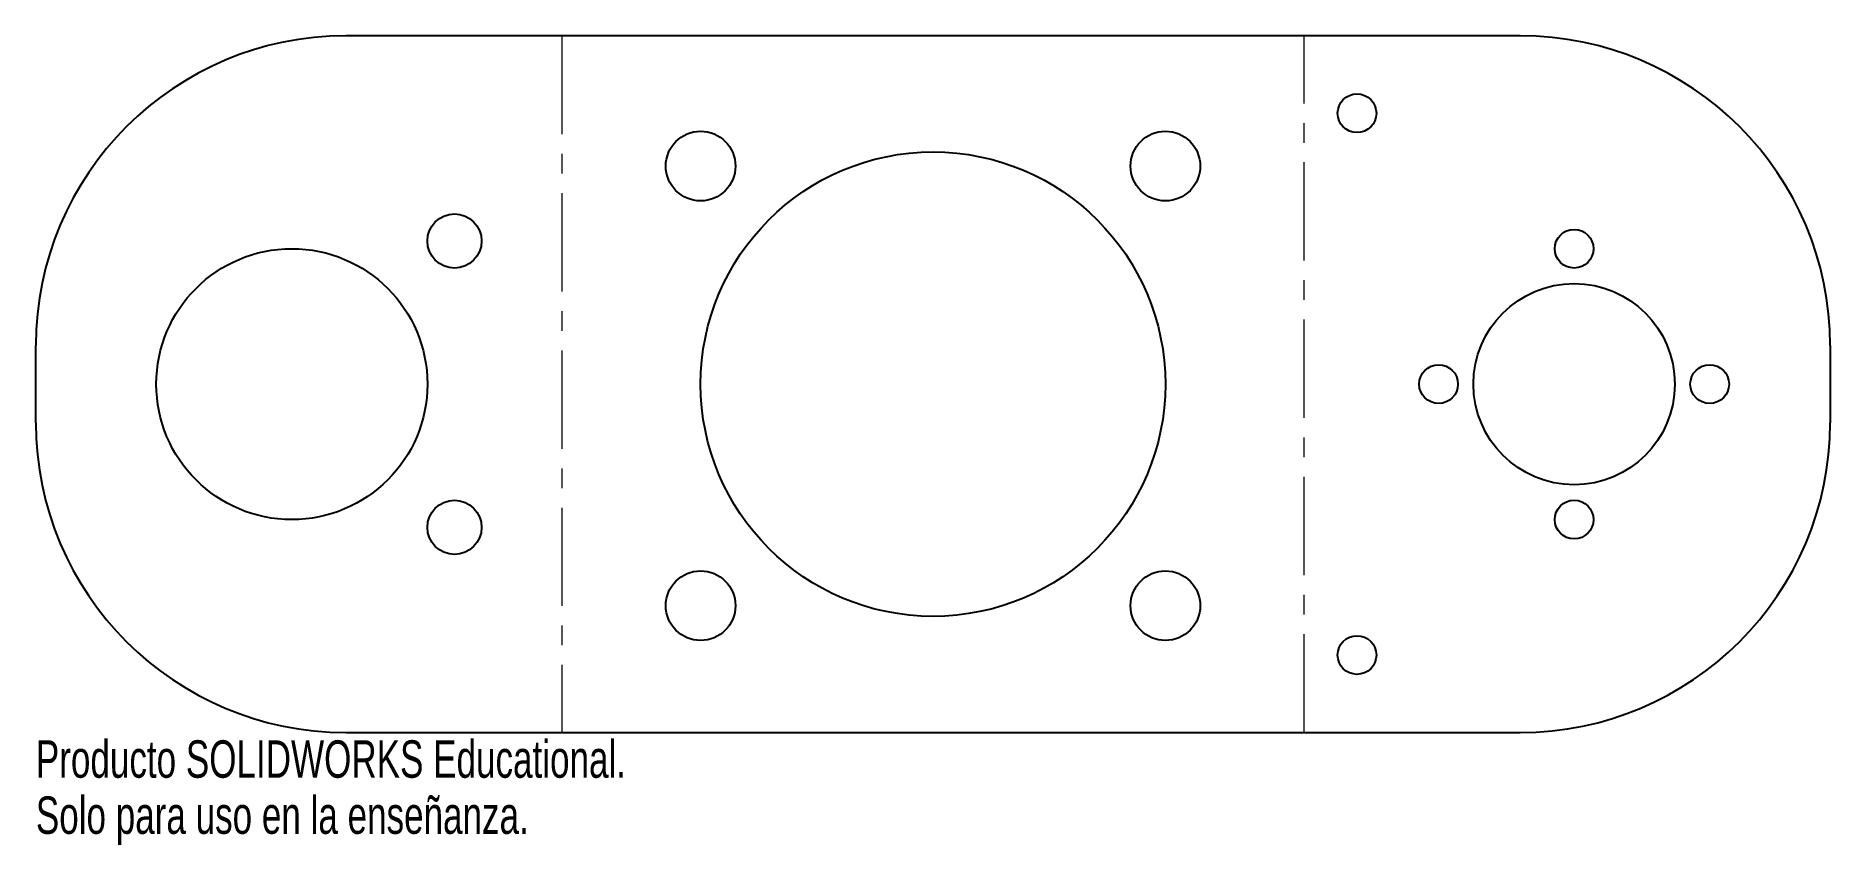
# Model space of a CAD drawing. Header units: millimetres. Extents: x -116 to 116, y -60 to 45.
import ezdxf

# ---------------------------------------------------------------- set-up
doc = ezdxf.new("R2010")
doc.units = ezdxf.units.MM
doc.linetypes.add('CENTERX2', pattern=[20.32, 12.7, -2.54, 2.54, -2.54])
doc.styles.add('SLDTEXTSTYLE0', font='TXT', dxfattribs={"width": 0.7})

msp = doc.modelspace()

# ---------------------------------------------------------------- linework, layer by layer
at = {"color": 7, "linetype": 'Continuous', "lineweight": 25}
for p, q in [((75.83, 45), (-75.83, 45)), ((-115.83, -5), (-115.83, 5)), ((115.83, 5), (115.83, -5)), ((-75.83, -45), (75.83, -45))]:
    msp.add_line(p, q, dxfattribs=at)
at = {"color": 1, "linetype": 'CENTERX2', "lineweight": 18}
for p, q in [((-47.91, 45), (-47.91, -45)), ((47.91, -45), (47.91, 45))]:
    msp.add_line(p, q, dxfattribs=at)
at = {"color": 7, "linetype": 'Continuous', "lineweight": 25}
for centre, radius in [((54.74, 35), 2.5), ((-30, 28.18), 4.5), ((30, 28.18), 4.5), ((0, 0), 30), ((-61.78, 18.5), 3.5), ((82.78, 17.5), 2.5), ((-82.78, 0), 17.5), ((82.78, 0), 13), ((65.28, 0), 2.5), ((100.28, 0), 2.5), ((-61.78, -18.5), 3.5), ((82.78, -17.5), 2.5), ((-30, -28.62), 4.5), ((30, -28.62), 4.5), ((54.74, -35), 2.5)]:
    msp.add_circle(centre, radius, dxfattribs=at)
for centre, start, end in [((-75.83, 5), 90, 180), ((75.83, 5), 0, 90), ((-75.83, -5), 180, 270), ((75.83, -5), 270, 0)]:
    msp.add_arc(centre, 40, start, end, dxfattribs=at)

# ---------------------------------------------------------------- texts
at = {"color": 7, "linetype": 'Continuous', "char_height": 4.8336, "attachment_point": 1, "style": 'SLDTEXTSTYLE0'}
for s, insert in [('Producto SOLIDWORKS Educational.', (-115.83, -46.02)), ('Solo para uso en la enseñanza.', (-115.83, -53.27))]:
    msp.add_mtext(s, dxfattribs=dict(at, insert=insert))

doc.saveas('drawing.dxf')
